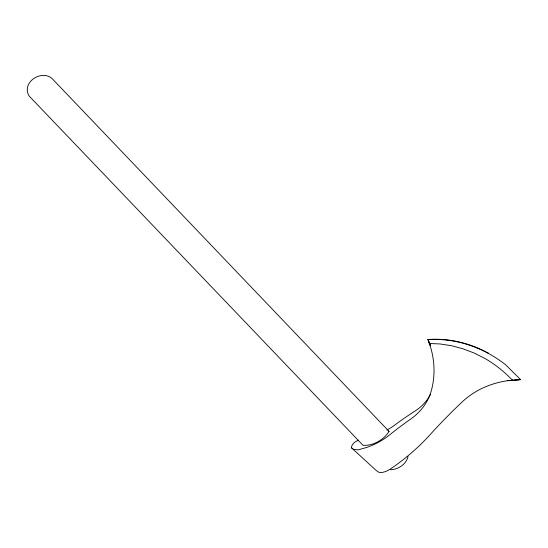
<?xml version="1.0" encoding="UTF-8"?>
<svg xmlns="http://www.w3.org/2000/svg" width="548" height="548" viewBox="0 0 548 548"><rect width="100%" height="100%" fill="white"/><g stroke="black" fill="none" stroke-linecap="round" stroke-linejoin="round"><path stroke-width="0.82" d="M389.053 431.399C383.895 439.825 373.03 446.058 362.968 445.277L29.147 96.044C21.112 82.844 40.792 69.397 51.765 78.234L389.053 431.399L388.457 431.132M408.048 456.539C406.143 464.423 398.328 469.478 390.512 469.78M429.474 343.158L429.283 343.514L439.9 343.939L451.504 345.713L462.731 348.72L474.246 353.056L485.24 358.618C495.269 364.543 504.482 371.797 512.449 380.298M512.455 380.305L512.702 379.853M358.303 440.133L354.371 442.448A14.543 6.364 -21.2 0 0 351.549 447.874L376.12 470.396L378.743 472.266C383.038 473.232 387.1 471.04 390.642 468.835A290.084 242.99 25.3 0 0 430.036 434.722A808.56 677.294 25.3 0 1 462.163 401.937A97.839 81.995 25.3 0 1 507.215 380.737L520.579 379.613M507.215 380.737L520.6 379.627L505.818 364.927C483.87 347.59 456.052 337.876 427.988 339.568L431.146 349.165A97.291 83.625 27.7 0 1 432.064 387.731A71.987 60.301 25.3 0 1 410.918 418.905A497.817 417.001 25.3 0 0 389.902 434.687A94.42 79.09 25.3 0 1 366.859 447.401L358.262 449.846L353.898 449.483L351.549 447.874M515.072 379.785L520.6 379.627M488.206 353.049L488.227 353.07A92.927 74.788 27.4 0 0 427.967 339.548L430.392 345.363M427.988 339.568L430.399 345.363M386.847 430.091A94.42 72.603 29.1 0 0 394.985 424.919A497.817 382.805 29.1 0 1 414.994 411.082A71.987 55.355 29.1 0 0 430.488 394.498"/></g></svg>
